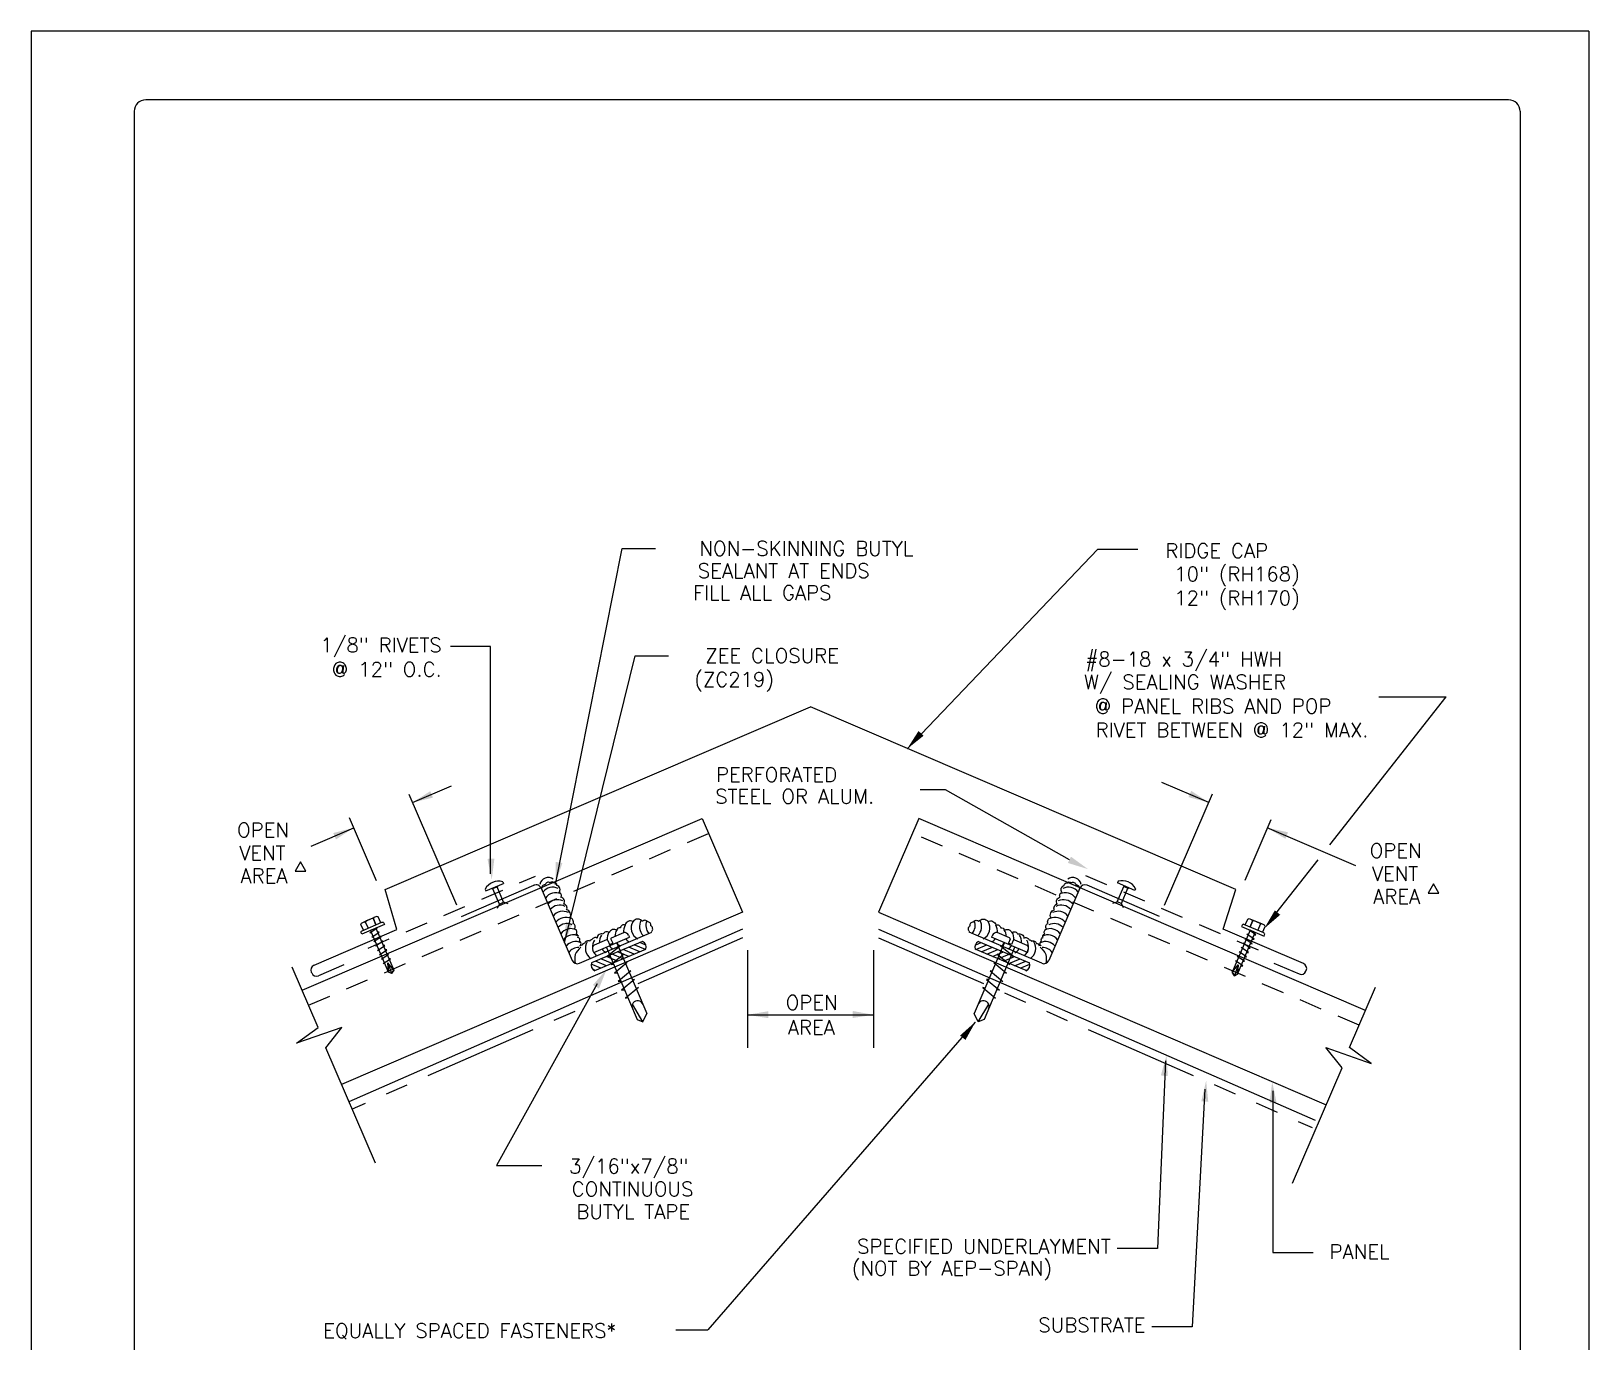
# Model space of a CAD drawing. Extents: x 137.8 to 146.3, y -26 to -15.
# Drawn here: x 137.76 to 146.26, y -22.18 to -15.02 of the extents above; entities that cross this region are included whole.
import ezdxf
from ezdxf.enums import TextEntityAlignment as Align

# ---------------------------------------------------------------- set-up
doc = ezdxf.new("R2010")
doc.units = 0
doc.header["$LTSCALE"] = 0.5
doc.header["$MEASUREMENT"] = 0
doc.linetypes.add('HIDDEN', pattern=[0.375, 0.25, -0.125])
doc.linetypes.add('PHANTOM', pattern=[2.5, 1.25, -0.25, 0.25, -0.25, 0.25, -0.25])
for name, color, linetype in [('BORDER', 9, 'CONTINUOUS'), ('DIM', 4, 'CONTINUOUS'), ('DWG', 2, 'CONTINUOUS')]:
    doc.layers.add(name, color=color, linetype=linetype)
doc.styles.get("Standard").update_dxf_attribs({"font": 'romans.shx'})

msp = doc.modelspace()

# ---------------------------------------------------------------- linework, layer by layer
at = {"layer": 'BORDER'}
for p, q in [((146.2574, -15.0247), (137.7574, -15.0247)), ((137.7574, -15.0247), (137.7574, -26.0247)), ((146.2574, -15.0247), (146.2574, -26.0247)), ((138.3199, -15.4622), (138.3199, -25.5872)), ((145.8199, -15.3997), (138.3824, -15.3997)), ((145.8824, -15.4622), (145.8824, -25.5872))]:
    msp.add_line(p, q, dxfattribs=at)
for centre, start, end in [((138.3824, -15.4622), 90, 180), ((145.8199, -15.4622), 0, 90)]:
    msp.add_arc(centre, 0.0625, start, end, dxfattribs=at)
at = {"layer": 'DIM', "color": 5}
for p, q in [((140.6195, -19.6809), (140.9819, -17.8478)), ((140.9819, -17.8478), (141.164, -17.8478)), ((142.5375, -18.9414), (143.5778, -17.8521)), ((143.5778, -17.8521), (143.7967, -17.8521)), ((140.2643, -18.3837), (140.0455, -18.3837)), ((140.2643, -19.6239), (140.2643, -18.3837)), ((140.6684, -19.9998), (141.0537, -18.4342)), ((141.0537, -18.4342), (141.2358, -18.4342)), ((144.8438, -19.4662), (145.4784, -18.6578)), ((145.111, -18.6578), (145.4784, -18.6578)), ((144.1838, -19.2346), (143.9278, -19.1245)), ((139.818, -19.1883), (140.0781, -19.7927)), ((139.8377, -19.2346), (140.0513, -19.1428)), ((142.7464, -19.1644), (142.6088, -19.1644)), ((143.423, -19.5477), (142.7464, -19.1644)), ((144.2023, -19.189), (143.9406, -19.7972)), ((139.2855, -19.4721), (139.5175, -19.3723)), ((139.4934, -19.3161), (139.641, -19.6594)), ((144.5216, -19.3292), (144.3796, -19.6594)), ((144.9851, -19.579), (144.503, -19.3723)), ((144.5226, -19.8754), (144.78, -19.5475)), ((141.6659, -20.0401), (141.6659, -20.5731)), ((142.3547, -20.0401), (142.3547, -20.5731)), ((140.8463, -20.2235), (140.2968, -21.2159)), ((141.6659, -20.3929), (142.3547, -20.3929)), ((142.9091, -20.4334), (141.4497, -22.1129)), ((143.9469, -20.645), (143.9028, -21.6674)), ((144.1619, -20.7991), (144.0921, -22.0965)), ((144.5338, -20.8079), (144.5338, -21.6893)), ((140.2968, -21.2159), (140.5435, -21.2159)), ((143.9028, -21.6674), (143.684, -21.6674)), ((144.5338, -21.6893), (144.7527, -21.6893)), ((144.0921, -22.0965), (143.8733, -22.0965)), ((141.2746, -22.1129), (141.4497, -22.1129))]:
    msp.add_line(p, q, dxfattribs=at)
at = {"layer": 'DIM'}
for points in [[(139.2267, -19.5579), (139.1973, -19.6089), (139.2561, -19.6089)], [(145.4102, -19.6781), (145.3808, -19.7291), (145.4397, -19.7291)]]:
    msp.add_lwpolyline(points, close=True, dxfattribs=at)
at = {"layer": 'DIM', "color": 5}
for points in [[(142.6278, -18.8696), (142.5996, -18.8442), (142.5375, -18.9414)], [(139.9501, -19.2076), (139.9353, -19.1727), (139.8379, -19.2346)], [(144.088, -19.1704), (144.0724, -19.2049), (144.1838, -19.2346)], [(139.4058, -19.4009), (139.4211, -19.4356), (139.5175, -19.3723)], [(144.6017, -19.4321), (144.6157, -19.3969), (144.503, -19.3723)], [(140.2852, -19.5404), (140.2473, -19.5419), (140.2708, -19.6548)], [(143.4317, -19.5303), (143.4147, -19.5642), (143.5249, -19.5982)], [(140.6563, -19.5644), (140.6189, -19.5583), (140.6194, -19.6737)], [(140.7117, -19.893), (140.6747, -19.8847), (140.6684, -19.9998)], [(144.5733, -19.8472), (144.5442, -19.8228), (144.4858, -19.9222)], [(140.8232, -20.2302), (140.8556, -20.25), (140.8987, -20.143)], [(141.7798, -20.4112), (141.7796, -20.3733), (141.6659, -20.3929)], [(142.2412, -20.3722), (142.2406, -20.4101), (142.3547, -20.3929)], [(142.8262, -20.5063), (142.8558, -20.5299), (142.912, -20.4293)], [(143.9221, -20.7237), (143.9598, -20.7278), (143.9533, -20.6126)], [(144.1429, -20.8647), (144.1807, -20.8671), (144.1691, -20.7524)], [(144.5155, -20.8728), (144.5534, -20.8711), (144.5294, -20.7583)]]:
    msp.add_solid(points, dxfattribs=at)
at = {"layer": 'DWG'}
for p, q in [((139.6891, -19.7099), (142.0103, -18.7118)), ((144.3315, -19.7099), (142.0103, -18.7118)), ((139.2366, -20.2593), (141.4194, -19.3207)), ((141.4194, -19.3207), (141.6397, -19.8329)), ((142.6011, -19.3207), (142.3809, -19.8329)), ((145.0388, -20.3688), (142.6011, -19.3207)), ((139.7533, -19.9282), (139.6891, -19.7099)), ((140.1053, -19.8565), (140.5011, -19.6863)), ((140.5403, -19.7019), (140.7098, -20.0961)), ((143.4803, -19.7019), (143.3108, -20.0961)), ((143.9153, -19.8565), (143.5195, -19.6863)), ((144.2629, -19.9251), (144.3315, -19.7099)), ((141.6397, -19.8329), (139.4509, -20.7741)), ((142.3809, -19.8329), (144.8244, -20.8836)), ((139.301, -20.1227), (139.7533, -19.9282)), ((140.7489, -20.1117), (141.1448, -19.9415)), ((143.2716, -20.1117), (142.8758, -19.9415)), ((144.7006, -20.1133), (144.2629, -19.9251)), ((139.4636, -20.1202), (139.3255, -20.1796)), ((144.538, -20.1108), (144.6762, -20.1702)), ((139.2882, -20.1647), (139.2862, -20.1599)), ((144.7134, -20.1553), (144.7155, -20.1505))]:
    msp.add_line(p, q, dxfattribs=at)
at = {"layer": 'DWG', "color": 46, "linetype": 'HIDDEN'}
for p, q in [((139.2716, -20.3407), (141.4545, -19.4021)), ((145.0038, -20.4503), (142.5661, -19.4021))]:
    msp.add_line(p, q, dxfattribs=at)
at = {"layer": 'DWG', "linetype": 'HIDDEN'}
for p, q in [((144.454, -20.0401), (143.5075, -19.633)), ((139.5962, -20.0285), (140.5087, -19.6362))]:
    msp.add_line(p, q, dxfattribs=at)
at = {"layer": 'DWG', "color": 46}
for p, q in [((140.2352, -19.7075), (140.2393, -19.7171)), ((140.2393, -19.7171), (140.3349, -19.676)), ((140.2749, -19.7057), (140.2735, -19.7024)), ((140.3018, -19.6941), (140.2749, -19.7057)), ((140.3129, -19.7886), (140.2769, -19.7048)), ((140.3355, -19.7789), (140.2995, -19.6951)), ((140.3003, -19.6909), (140.3018, -19.6941)), ((140.3307, -19.6664), (140.3349, -19.676)), ((143.684, -19.7763), (143.7201, -19.6926)), ((143.6888, -19.6638), (143.6847, -19.6734)), ((143.7803, -19.7145), (143.6847, -19.6734)), ((143.7067, -19.7861), (143.7427, -19.7023)), ((143.7192, -19.6883), (143.7178, -19.6916)), ((143.7178, -19.6916), (143.7446, -19.7031)), ((143.7446, -19.7031), (143.7461, -19.6998)), ((143.7844, -19.7049), (143.7803, -19.7145)), ((140.3017, -19.8117), (140.3129, -19.7886)), ((140.3129, -19.7886), (140.3355, -19.7789)), ((140.3599, -19.7867), (140.3355, -19.7789)), ((143.6596, -19.7841), (143.684, -19.7763)), ((143.7067, -19.7861), (143.684, -19.7763)), ((143.7178, -19.8091), (143.7067, -19.7861)), ((139.5749, -19.8853), (139.6279, -19.8626)), ((144.4723, -19.8968), (144.4193, -19.874)), ((141.6397, -19.9249), (139.4913, -20.8678)), ((139.6097, -19.9318), (139.6376, -19.9198)), ((140.8271, -20.0528), (141.0222, -19.97)), ((140.9248, -19.9727), (140.9913, -19.9444)), ((141.0175, -19.959), (141.0222, -19.97)), ((142.3809, -19.9249), (144.7649, -20.9676)), ((143.0031, -19.959), (142.9984, -19.97)), ((143.1934, -20.0528), (142.9984, -19.97)), ((143.0958, -19.9727), (143.0292, -19.9444)), ((144.4375, -19.9432), (144.4096, -19.9312)), ((141.0937, -19.9925), (140.8152, -20.1092)), ((140.8271, -20.0528), (140.8224, -20.0413)), ((140.8967, -19.9842), (140.8301, -20.0124)), ((140.8332, -20.152), (141.1117, -20.0353)), ((140.8964, -20.0248), (140.8959, -20.0236)), ((140.8964, -20.0248), (141.0636, -20.4187)), ((140.9729, -20.0158), (140.9031, -20.0734)), ((140.9044, -19.9874), (140.9137, -20.0093)), ((140.9137, -20.0093), (140.9307, -20.0021)), ((140.9215, -19.9804), (140.9307, -20.0021)), ((140.9541, -20.0011), (140.9533, -19.9993)), ((140.9541, -20.0011), (141.1177, -20.3866)), ((141.0182, -20.0745), (140.9574, -20.0496)), ((140.9611, -20.0176), (140.9729, -20.0158)), ((141.0485, -20.0618), (140.9877, -20.0369)), ((141.0788, -20.0491), (141.018, -20.0242)), ((141.1091, -20.0364), (141.0483, -20.0115)), ((141.1116, -20.0123), (141.0786, -19.9988)), ((143.0665, -20.0011), (142.9029, -20.3866)), ((143.1874, -20.152), (142.9089, -20.0353)), ((142.909, -20.0123), (142.942, -19.9988)), ((142.9115, -20.0364), (142.9723, -20.0115)), ((142.9269, -19.9925), (143.2054, -20.1092)), ((142.9418, -20.0491), (143.0026, -20.0242)), ((143.1241, -20.0248), (142.957, -20.4187)), ((142.9721, -20.0618), (143.0329, -20.0369)), ((143.0024, -20.0745), (143.0632, -20.0496)), ((143.0477, -20.0158), (143.1175, -20.0734)), ((143.0595, -20.0176), (143.0477, -20.0158)), ((143.0665, -20.0011), (143.0673, -19.9993)), ((143.099, -19.9804), (143.0898, -20.0021)), ((143.1069, -20.0093), (143.0898, -20.0021)), ((143.1162, -19.9874), (143.1069, -20.0093)), ((143.1239, -19.9842), (143.1905, -20.0124)), ((143.1241, -20.0248), (143.1246, -20.0236)), ((143.1934, -20.0528), (143.1981, -20.0413)), ((139.3239, -20.4625), (139.182, -20.1324)), ((140.8667, -20.138), (140.8136, -20.1162)), ((140.897, -20.1253), (140.8362, -20.1004)), ((140.9273, -20.1126), (140.8665, -20.0877)), ((140.9576, -20.0999), (140.8968, -20.075)), ((140.9035, -20.0743), (140.9166, -20.0724)), ((140.9927, -20.0613), (140.9229, -20.1188)), ((140.9229, -20.1188), (140.9356, -20.117)), ((140.9879, -20.0872), (140.9271, -20.0623)), ((141.0099, -20.1078), (140.9401, -20.1654)), ((140.9804, -20.0631), (140.9927, -20.0613)), ((141, -20.1093), (141.0099, -20.1078)), ((143.0206, -20.1093), (143.0107, -20.1078)), ((143.0107, -20.1078), (143.0805, -20.1654)), ((143.0279, -20.0613), (143.0977, -20.1188)), ((143.0402, -20.0631), (143.0279, -20.0613)), ((143.0327, -20.0872), (143.0935, -20.0623)), ((143.063, -20.0999), (143.1238, -20.075)), ((143.0977, -20.1188), (143.085, -20.117)), ((143.0933, -20.1126), (143.1541, -20.0877)), ((143.1171, -20.0743), (143.104, -20.0724)), ((143.1236, -20.1253), (143.1844, -20.1004)), ((143.1539, -20.138), (143.207, -20.1162)), ((140.8364, -20.1507), (140.8238, -20.1455)), ((140.9401, -20.1654), (140.9552, -20.1632)), ((141.03, -20.1531), (140.9602, -20.2107)), ((140.9602, -20.2107), (140.9744, -20.2086)), ((141.0506, -20.1994), (140.9793, -20.2582)), ((141.0193, -20.1547), (141.03, -20.1531)), ((141.039, -20.2011), (141.0506, -20.1994)), ((142.97, -20.1994), (143.0412, -20.2582)), ((142.9816, -20.2011), (142.97, -20.1994)), ((142.9906, -20.1531), (143.0604, -20.2107)), ((143.0013, -20.1547), (142.9906, -20.1531)), ((143.0604, -20.2107), (143.0461, -20.2086)), ((143.0805, -20.1654), (143.0654, -20.1632)), ((143.1842, -20.1507), (143.1968, -20.1455)), ((140.9793, -20.2582), (140.9945, -20.2559)), ((141.0707, -20.2447), (141.0009, -20.3023)), ((141.0009, -20.3023), (141.0126, -20.2992)), ((141.0576, -20.2467), (141.0707, -20.2447)), ((142.9499, -20.2447), (143.0197, -20.3023)), ((142.963, -20.2467), (142.9499, -20.2447)), ((143.0197, -20.3023), (143.008, -20.2992)), ((143.0412, -20.2582), (143.0261, -20.2559)), ((144.9514, -20.5721), (145.0934, -20.2419)), ((141.0955, -20.4311), (141.0382, -20.3349)), ((141.0955, -20.4311), (141.1177, -20.3866)), ((142.925, -20.4311), (142.9029, -20.3866)), ((142.925, -20.4311), (142.9824, -20.3349)), ((139.4529, -20.4625), (139.2057, -20.5484)), ((139.2057, -20.5484), (139.3239, -20.4625)), ((139.3647, -20.5736), (139.4529, -20.4625)), ((141.0636, -20.4187), (141.0955, -20.4311)), ((142.957, -20.4187), (142.925, -20.4311)), ((139.6356, -21.2029), (139.3647, -20.5736)), ((144.9107, -20.6832), (144.8225, -20.5721)), ((144.8225, -20.5721), (145.0696, -20.6579)), ((145.0696, -20.6579), (144.9514, -20.5721)), ((144.6398, -21.3125), (144.9107, -20.6832))]:
    msp.add_line(p, q, dxfattribs=at)
at = {"layer": 'DWG', "linetype": 'PHANTOM'}
for p, q in [((141.6397, -19.9725), (139.5085, -20.9078)), ((142.3809, -19.9725), (144.7477, -21.0077))]:
    msp.add_line(p, q, dxfattribs=at)
at = {"layer": 'DWG', "color": 46}
for points in [[(141.143, -19.9384, 0.520567), (141.1385, -19.9073, 0.520567), (141.1207, -19.885, 0.520567), (141.0928, -19.8839, 0.520567), (141.0416, -19.8839, 0.520567), (140.9993, -19.9039, 0.520567), (140.9726, -19.9184, 0.520567), (140.9537, -19.9328, 0.520567), (140.9114, -19.9451, 0.520567), (140.8791, -19.9529, 0.520567), (140.8457, -19.9751, 0.520567), (140.8178, -19.984, 0.520567), (140.8056, -19.9918, 0.520567), (140.7777, -20.0041, 0.520567), (140.7644, -20.0152, 0.520567), (140.7521, -20.0174, 0.520567), (140.7499, -19.9907, 0.520567), (140.741, -19.9707, 0.520567), (140.7321, -19.9529, 0.520567), (140.7221, -19.9251, 0.520567), (140.7143, -19.895, 0.520567), (140.6976, -19.8639, 0.520567), (140.6786, -19.8205, 0.520567), (140.6642, -19.7882, 0.520567), (140.6475, -19.7515, 0.520567), (140.6386, -19.7248, 0.520567), (140.6263, -19.6869, 0.520567), (140.6096, -19.6736, 0.520567), (140.5896, -19.6725, 0.520567), (140.5617, -19.6836, 0.520567), (140.5439, -19.707, 0.021785), (140.5428, -19.7077, 0.021785)], [(142.8776, -19.9384, -0.520567), (142.8821, -19.9073, -0.520567), (142.8999, -19.885, -0.520567), (142.9277, -19.8839, -0.520567), (142.979, -19.8839, -0.520567), (143.0213, -19.9039, -0.520567), (143.048, -19.9184, -0.520567), (143.0669, -19.9328, -0.520567), (143.1092, -19.9451, -0.520567), (143.1415, -19.9529, -0.520567), (143.1749, -19.9751, -0.520567), (143.2028, -19.984, -0.520567), (143.215, -19.9918, -0.520567), (143.2428, -20.0041, -0.520567), (143.2562, -20.0152, -0.520567), (143.2685, -20.0174, -0.520567), (143.2707, -19.9907, -0.520567), (143.2796, -19.9707, -0.520567), (143.2885, -19.9529, -0.520567), (143.2985, -19.9251, -0.520567), (143.3063, -19.895, -0.520567), (143.323, -19.8639, -0.520567), (143.3419, -19.8205, -0.520567), (143.3564, -19.7882, -0.520567), (143.3731, -19.7515, -0.520567), (143.382, -19.7248, -0.520567), (143.3943, -19.6869, -0.520567), (143.411, -19.6736, -0.520567), (143.431, -19.6725, -0.520567), (143.4589, -19.6836, -0.520567), (143.4767, -19.707, -0.021785), (143.4778, -19.7077, -0.021785)]]:
    msp.add_lwpolyline(points, format="xyb", dxfattribs=at)
for points in [[(139.5701, -19.9317), (139.5563, -19.8996), (139.5592, -19.8921), (139.5749, -19.8853), (139.5824, -19.8883), (139.5962, -19.9204)], [(139.6387, -19.9022), (139.6249, -19.87), (139.6174, -19.8671), (139.5854, -19.8808), (139.5824, -19.8883), (139.5962, -19.9204)], [(139.6648, -19.8909), (139.651, -19.8588), (139.6435, -19.8558), (139.6279, -19.8626), (139.6249, -19.87), (139.6387, -19.9022)], [(144.3824, -19.9024), (144.3962, -19.8703), (144.4037, -19.8673), (144.4193, -19.874), (144.4223, -19.8815), (144.4085, -19.9136)], [(144.4085, -19.9136), (144.4223, -19.8815), (144.4298, -19.8785), (144.4618, -19.8923), (144.4648, -19.8998), (144.451, -19.9319)], [(139.6154, -19.9449), (139.6063, -19.9451), (139.6458, -19.9181), (139.6417, -19.918)], [(139.6376, -19.9198), (139.7362, -20.1489), (139.7233, -20.168), (139.7077, -20.1597), (139.7039, -20.1088), (139.7233, -20.168), (139.7362, -20.1489), (139.7039, -20.1088), (139.7077, -20.1597), (139.6097, -19.9318)], [(139.6257, -19.9689), (139.6166, -19.9692), (139.6562, -19.9422), (139.6471, -19.9419)], [(139.6361, -19.993), (139.627, -19.9932), (139.6665, -19.9663), (139.6575, -19.9659)], [(144.4096, -19.9312), (144.311, -20.1604), (144.3239, -20.1794), (144.3395, -20.1711), (144.3433, -20.1202), (144.3239, -20.1794), (144.311, -20.1604), (144.3433, -20.1202), (144.3395, -20.1711), (144.4375, -19.9432)], [(144.4215, -19.9804), (144.4306, -19.9806), (144.391, -19.9537), (144.4001, -19.9533)], [(144.4318, -19.9563), (144.4409, -19.9565), (144.4014, -19.9296), (144.4054, -19.9294)], [(144.4771, -19.9431), (144.4909, -19.911), (144.4879, -19.9035), (144.4723, -19.8968), (144.4648, -19.8998), (144.451, -19.9319)], [(139.6464, -20.0171), (139.6373, -20.0173), (139.6769, -19.9904), (139.6678, -19.99)], [(139.6568, -20.0412), (139.6477, -20.0414), (139.6872, -20.0144), (139.6782, -20.0141)], [(139.6671, -20.0652), (139.658, -20.0654), (139.6976, -20.0385), (139.6885, -20.0382)], [(144.3801, -20.0767), (144.3892, -20.0769), (144.3496, -20.0499), (144.3587, -20.0496)], [(144.3904, -20.0526), (144.3995, -20.0528), (144.36, -20.0259), (144.369, -20.0255)], [(144.4008, -20.0285), (144.4099, -20.0287), (144.3703, -20.0018), (144.3794, -20.0015)], [(144.4111, -20.0045), (144.4202, -20.0047), (144.3807, -19.9777), (144.3897, -19.9774)], [(139.6775, -20.0893), (139.6684, -20.0895), (139.7079, -20.0626), (139.6989, -20.0622)], [(139.6878, -20.1134), (139.6787, -20.1136), (139.7183, -20.0867), (139.7092, -20.0863)], [(144.3594, -20.1248), (144.3685, -20.125), (144.3289, -20.0981), (144.338, -20.0977)], [(144.3697, -20.1007), (144.3788, -20.101), (144.3393, -20.074), (144.3483, -20.0737)]]:
    msp.add_lwpolyline(points, dxfattribs=at)
for points in [[(139.5632, -19.9346), (139.6717, -19.888, -0.414214), (139.6822, -19.8922), (139.6853, -19.8993), (139.5621, -19.9522), (139.559, -19.9451, -0.414214)], [(144.484, -19.9461), (144.3755, -19.8994, 0.414214), (144.365, -19.9036), (144.3619, -19.9107), (144.4851, -19.9637), (144.4882, -19.9566, 0.414214)]]:
    msp.add_lwpolyline(points, format="xyb", close=True, dxfattribs=at)
for centre, radius, start, end in [((140.3085, -19.7463), 0.083, 74.45538, 152.07923), ((140.5786, -19.6891), 0.0456, 51.72708, 169.72027), ((140.6043, -19.7645), 0.0679, 64.07669, 143.40635), ((143.4163, -19.7645), 0.0679, 36.59365, 115.92331), ((143.442, -19.6891), 0.0456, 10.27973, 128.27292), ((143.7111, -19.7438), 0.083, 27.92077, 105.54462), ((140.6193, -19.7945), 0.0679, 64.07669, 145.31789), ((140.6297, -19.8328), 0.0679, 64.07669, 139.92496), ((140.6423, -19.8621), 0.0679, 64.07669, 139.88326), ((143.3783, -19.8621), 0.0679, 40.11674, 115.92331), ((143.3909, -19.8328), 0.0679, 40.07504, 115.92331), ((143.4013, -19.7945), 0.0679, 34.68211, 115.92331), ((140.6594, -19.8959), 0.0679, 64.07669, 142.14642), ((140.6748, -19.9288), 0.0679, 64.07669, 143.28038), ((141.0997, -19.9188), 0.0679, 148.45316, 242.23496), ((141.1447, -19.9117), 0.0679, 148.45316, 227.06787), ((141.1797, -19.9057), 0.0679, 158.31123, 219.62945), ((142.8409, -19.9057), 0.0679, 320.37055, 21.68877), ((142.8759, -19.9117), 0.0679, 312.93213, 31.54684), ((142.9209, -19.9188), 0.0679, 297.76504, 31.54684), ((143.3458, -19.9288), 0.0679, 36.71962, 115.92331), ((143.3612, -19.8959), 0.0679, 37.85358, 115.92331), ((140.6808, -19.9632), 0.0679, 64.07669, 135.70683), ((140.7027, -19.9905), 0.0679, 64.07669, 144.54822), ((140.7165, -20.0247), 0.0679, 64.07669, 143.70639), ((140.9273, -19.9939), 0.0679, 148.45316, 185.00757), ((140.9682, -19.9766), 0.0679, 148.45316, 186.26185), ((140.927, -19.9782), 0.00595, 112.25541, 202.25541), ((141.0107, -19.9648), 0.0679, 148.45316, 180.20138), ((141.0576, -19.9388), 0.0679, 148.45316, 185.23665), ((140.9948, -19.969), 0.0248, 23.73473, 97.96166), ((143.0258, -19.969), 0.0248, 82.03834, 156.26527), ((142.963, -19.9388), 0.0679, 354.76335, 31.54684), ((143.0098, -19.9648), 0.0679, 359.79862, 31.54684), ((143.0935, -19.9782), 0.00595, 337.74459, 67.74459), ((143.0524, -19.9766), 0.0679, 354.59458, 31.54684), ((143.0932, -19.9939), 0.0679, 354.99243, 31.54684), ((143.3041, -20.0247), 0.0679, 36.29361, 115.92331), ((143.3178, -19.9905), 0.0679, 35.45178, 115.92331), ((143.3398, -19.9632), 0.0679, 44.29317, 115.92331), ((140.7282, -20.0611), 0.0679, 64.07669, 140.23612), ((140.7457, -20.0928), 0.0679, 89.66826, 143.68027), ((140.8494, -20.0298), 0.0679, 148.45316, 234.92161), ((140.8885, -20.0211), 0.0679, 148.45316, 185.54179), ((140.8454, -20.0319), 0.0248, 128.02848, 202.25541), ((140.8885, -20.0211), 0.0679, 207.39358, 227.73853), ((140.9273, -19.9939), 0.0679, 215.80483, 242.23496), ((140.8989, -19.9897), 0.00595, 22.25541, 112.25541), ((140.9682, -19.9766), 0.0679, 215.77814, 236.80263), ((141.0107, -19.9648), 0.0679, 210.88858, 231.00731), ((141.0576, -19.9388), 0.0679, 215.68896, 236.23345), ((141.0787, -20.0239), 0.0348, 340.92604, 64.54667), ((142.9419, -20.0239), 0.0348, 115.45333, 199.07396), ((142.963, -19.9388), 0.0679, 303.76655, 324.31104), ((143.0098, -19.9648), 0.0679, 308.99269, 329.11142), ((143.0524, -19.9766), 0.0679, 303.19737, 325.23315), ((143.1217, -19.9897), 0.00595, 67.74459, 157.74459), ((143.0932, -19.9939), 0.0679, 297.76504, 324.19517), ((143.132, -20.0211), 0.0679, 312.26147, 31.54684), ((143.1752, -20.0319), 0.0248, 337.74459, 51.97152), ((143.1712, -20.0298), 0.0679, 305.07839, 31.54684), ((143.2924, -20.0611), 0.0679, 39.76388, 115.92331), ((143.2748, -20.0928), 0.0679, 36.31973, 90.33174), ((140.8481, -20.1206), 0.0348, 160.92604, 244.54667), ((143.1724, -20.1206), 0.0348, 295.45333, 19.07396), ((141.067, -20.3469), 0.0312, 20.72218, 203.92017), ((142.9536, -20.3469), 0.0312, 336.07983, 159.27782)]:
    msp.add_arc(centre, radius, start, end, dxfattribs=at)
at = {"layer": 'DWG'}
for centre, radius, start, end in [((140.5129, -19.7137), 0.0298, 23.2673, 113.2673), ((143.5077, -19.7137), 0.0298, 66.7327, 156.7327), ((139.3122, -20.1487), 0.0283, 113.2673, 203.2673), ((140.7372, -20.0843), 0.0298, 203.2673, 293.2673), ((143.2834, -20.0843), 0.0298, 246.7327, 336.7327), ((144.6895, -20.1393), 0.0283, 336.7327, 66.7327), ((139.3143, -20.1535), 0.0283, 203.2673, 293.2673), ((144.6874, -20.1441), 0.0283, 246.7327, 336.7327)]:
    msp.add_arc(centre, radius, start, end, dxfattribs=at)
at = {"layer": 'DWG', "color": 46}
for points in [[(140.7571, -20.0235), (140.7265, -20.0642), (140.7265, -20.1134)], [(143.2635, -20.0235), (143.2941, -20.0642), (143.2941, -20.1134)]]:
    msp.add_spline(points, degree=3, dxfattribs=at)

# ---------------------------------------------------------------- texts
at = {"layer": 'DIM'}
for s, p in [('NON-SKINNING BUTYL', (142.5713, -17.8874)), ('RIDGE CAP', (144.5072, -17.8998)), ('SEALANT AT ENDS', (142.3334, -18.0092)), ('FILL ALL GAPS', (142.1248, -18.1292)), ('1/8" RIVETS', (139.9978, -18.4143)), ('ZEE CLOSURE', (142.1653, -18.4719)), ('#8-18 x 3/4" HWH', (144.5827, -18.4914)), ('@ 12" O.C.', (139.9978, -18.5475)), ('(ZC219)', (141.811, -18.6022)), ('W/ SEALING WASHER', (144.6059, -18.6157)), ('@ PANEL RIBS AND POP', (144.8528, -18.7478)), ('RIVET BETWEEN @ 12" MAX.', (145.0547, -18.8776)), ('3/16"x7/8"', (141.3443, -21.2582)), ('CONTINUOUS', (141.3715, -21.3831)), ('BUTYL TAPE', (141.353, -21.5064)), ('SPECIFIED UNDERLAYMENT', (143.6482, -21.696)), ('PANEL', (145.1696, -21.7254)), ('(NOT BY AEP-SPAN)', (143.328, -21.8155)), ('SUBSTRATE', (143.8375, -22.1251))]:
    msp.add_text(s, height=0.07875, dxfattribs=at).set_placement(p, align=Align.RIGHT)
for s, p in [('PERFORATED', (141.4941, -19.1213)), ('STEEL OR ALUM.', (141.4902, -19.2404)), ('EQUALLY SPACED FASTENERS*', (139.351, -22.1557))]:
    msp.add_text(s, height=0.07875, dxfattribs=at).set_placement(p)
for s, p in [('OPEN', (139.023, -19.3843)), ('OPEN', (145.2038, -19.497)), ('VENT', (139.0193, -19.5105)), ('AREA', (139.0276, -19.6346)), ('VENT', (145.2001, -19.6232)), ('AREA', (145.2084, -19.7472)), ('OPEN', (142.017, -20.326)), ('AREA', (142.0144, -20.4617))]:
    msp.add_text(s, height=0.07875, dxfattribs=at).set_placement(p, align=Align.MIDDLE_CENTER)
at = {"layer": 'DIM', "char_height": 0.07875, "attachment_point": 5}
for s, insert in [('\\A1;10" (RH168)', (144.3375, -18.0008)), ('\\A1;12" (RH170)', (144.3375, -18.1312))]:
    msp.add_mtext(s, dxfattribs=dict(at, insert=insert))

doc.saveas('drawing.dxf')
